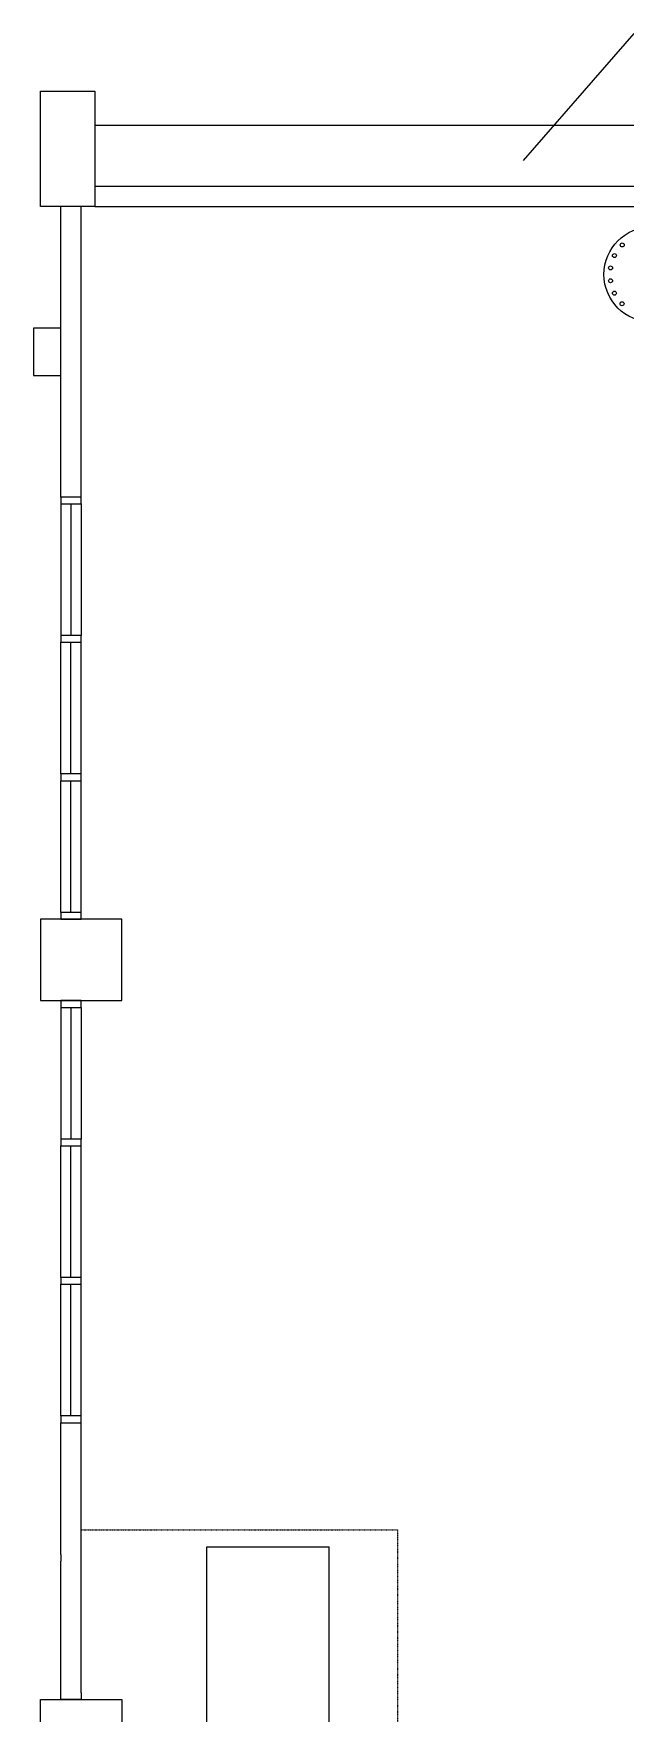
# Model space of a CAD drawing. Header units: inches. Extents: x 68736 to 85722, y -65709 to -39749.
# Drawn here: x 72822 to 77180, y -52211 to -39835 of the extents above; entities that cross this region are included whole.
import ezdxf

# ---------------------------------------------------------------- set-up
doc = ezdxf.new("R2010")
doc.units = ezdxf.units.IN
doc.header["$MEASUREMENT"] = 0
doc.linetypes.add('HIDDEN', pattern=[0.375, 0.25, -0.125])
doc.layers.add('M-X-BKGD', color=8, linetype='Continuous')
doc.styles.get("Standard").update_dxf_attribs({"font": 'arial.ttf'})
doc.dimstyles.get("Standard").update_dxf_attribs({"dimtxt": 0.18, "dimasz": 0.18, "dimexe": 0.18, "dimexo": 0.0625, "dimgap": 0.09, "dimtad": 0, "dimtih": 1, "dimtoh": 1, "dimdec": 4, "dimzin": 0, "dimdsep": 46, "dimtxsty": 'Standard', "dimcen": 0.09, "dimadec": 0, "dimazin": 0, "dimtfac": 1, "dimtdec": 4, "dimtofl": 0, "dimtmove": 0, "dimatfit": 3, "dimfxl": 1, "dimtolj": 1, "dimtzin": 0, "dimarcsym": 0})

msp = doc.modelspace()

# ---------------------------------------------------------------- linework, layer by layer
at = {"layer": 'M-X-BKGD', "ltscale": 0.2}
for p, q in [((72872, -40259), (73272, -40259)), ((72872, -41109), (72872, -40259)), ((73272, -40259), (73272, -41109)), ((73272, -40509), (84572, -40509)), ((73272, -41109), (72872, -41109)), ((73022, -43249), (73022, -41109)), ((73172, -43249), (73172, -41109)), ((73022, -42004), (72822, -42004)), ((72822, -42004), (72822, -42354)), ((72822, -42354), (73022, -42354)), ((73172, -43249), (73022, -43249)), ((73022, -43249), (73022, -43299)), ((73022, -43299), (73172, -43299)), ((73022, -43299), (73022, -44269)), ((73097, -43299), (73097, -44269)), ((73172, -43299), (73172, -43249)), ((73172, -43299), (73172, -44269)), ((73172, -44269), (73022, -44269)), ((73022, -44269), (73022, -44319)), ((73172, -44319), (73172, -44269)), ((73022, -44319), (73172, -44319)), ((73022, -45289), (73022, -44319)), ((73097, -45289), (73097, -44319)), ((73172, -45289), (73172, -44319)), ((73172, -45289), (73022, -45289)), ((73022, -45289), (73022, -45339)), ((73172, -45339), (73172, -45289)), ((73022, -45339), (73172, -45339)), ((73022, -46309), (73022, -45339)), ((73097, -46309), (73097, -45339)), ((73172, -46309), (73172, -45339)), ((73472, -46359), (72872, -46359)), ((72872, -46359), (72872, -46959)), ((73172, -46309), (73022, -46309)), ((73022, -46309), (73022, -46359)), ((73022, -46359), (73172, -46359)), ((73172, -46359), (73172, -46309)), ((73472, -46959), (73472, -46359)), ((72872, -46959), (73472, -46959)), ((73172, -46959), (73022, -46959)), ((73022, -46959), (73022, -47009)), ((73022, -47009), (73172, -47009)), ((73022, -47009), (73022, -47979)), ((73097, -47009), (73097, -47979)), ((73172, -47009), (73172, -46959)), ((73172, -47009), (73172, -47979)), ((73172, -47979), (73022, -47979)), ((73022, -47979), (73022, -48029)), ((73172, -48029), (73172, -47979)), ((73022, -48029), (73172, -48029)), ((73022, -48999), (73022, -48029)), ((73097, -48999), (73097, -48029)), ((73172, -48999), (73172, -48029)), ((73172, -48999), (73022, -48999)), ((73022, -48999), (73022, -49049)), ((73172, -49049), (73172, -48999)), ((73022, -49049), (73172, -49049)), ((73022, -50019), (73022, -49049)), ((73097, -50019), (73097, -49049)), ((73172, -50019), (73172, -49049)), ((73172, -50019), (73022, -50019)), ((73022, -50019), (73022, -50069)), ((73022, -50069), (73172, -50069)), ((73172, -50069), (73172, -50019)), ((73022, -51039), (73022, -51089)), ((73172, -51089), (73172, -51039))]:
    msp.add_line(p, q, dxfattribs=at)
at = {"layer": 'M-X-BKGD', "color": 5, "ltscale": 0.2}
for p, q in [((73272, -40959), (83572, -40959)), ((73272, -41109), (83572, -41109)), ((73022, -51039), (73022, -50069)), ((73172, -51039), (73172, -50069)), ((73022, -52059), (73022, -51089)), ((73172, -52059), (73172, -51089)), ((73022, -52109), (73022, -52059)), ((73172, -52059), (73172, -52109)), ((72872, -52109), (73472, -52109)), ((72872, -52709), (72872, -52109)), ((73172, -52109), (73022, -52109)), ((73472, -52109), (73472, -52709))]:
    msp.add_line(p, q, dxfattribs=at)
at = {"layer": 'M-X-BKGD', "linetype": 'HIDDEN', "ltscale": 0.4}
for p, q in [((73172, -50859), (75502, -50859)), ((75502, -50859), (75502, -57859))]:
    msp.add_line(p, q, dxfattribs=at)
at = {"layer": 'M-X-BKGD'}
for p, q in [((74098, -57734), (74098, -50984)), ((74098, -50984), (74998, -50984)), ((74998, -57734), (74998, -50984))]:
    msp.add_line(p, q, dxfattribs=at)
for centre, radius in [((77372, -41609), 350), ((77099, -41470), 14.7), ((77156, -41392), 14.7), ((77070, -41561), 14.7), ((77070, -41656), 14.7), ((77099, -41747), 14.7), ((77155, -41825), 14.7)]:
    msp.add_circle(centre, radius, dxfattribs=at)

# ---------------------------------------------------------------- leaders
msp.add_leader([(76429, -40769), (77245, -39835), (79492, -39835)], dimstyle='Standard', override={"dimscale": 1, "dimasz": 0.08, "dimtad": 0, "dimfxl": 0.009}, dxfattribs=at)

doc.saveas('drawing.dxf')
